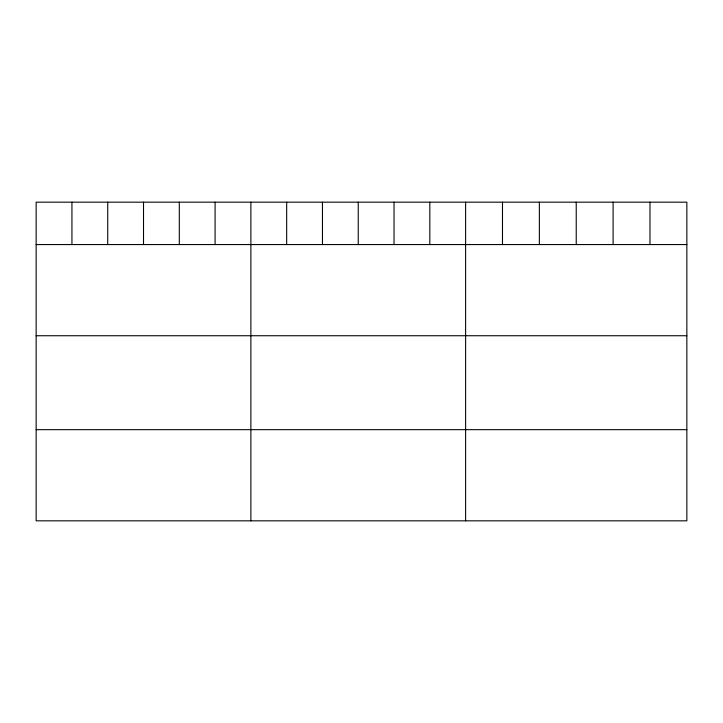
<?xml version="1.0" encoding="UTF-8"?>
<svg xmlns="http://www.w3.org/2000/svg" width="723" height="723" viewBox="0 0 723 723"><rect width="100%" height="100%" fill="white"/><g stroke="black" fill="none" stroke-linecap="round" stroke-linejoin="round"><path stroke-width="1.08" d="M686.85 244.564L686.85 520.831L36.15 520.831L36.15 202.169L686.85 202.169L686.85 244.564L36.15 244.564M36.15 335.734L686.85 335.734M36.15 429.661L686.85 429.661M649.977 202.169L649.977 244.564M613.104 202.169L613.104 244.564M576.231 202.169L576.231 244.564M539.358 202.169L539.358 244.564M502.485 202.169L502.485 244.564M465.612 202.169L465.612 520.831M429.824 202.169L429.824 244.564M394.035 202.169L394.035 244.564M358.247 202.169L358.247 244.564M322.458 202.169L322.458 244.564M286.67 202.169L286.67 244.564M250.881 202.169L250.881 520.831M215.093 202.169L215.093 244.564M179.304 202.169L179.304 244.564M143.516 202.169L143.516 244.564M107.727 202.169L107.727 244.564M71.939 202.169L71.939 244.564"/></g></svg>
